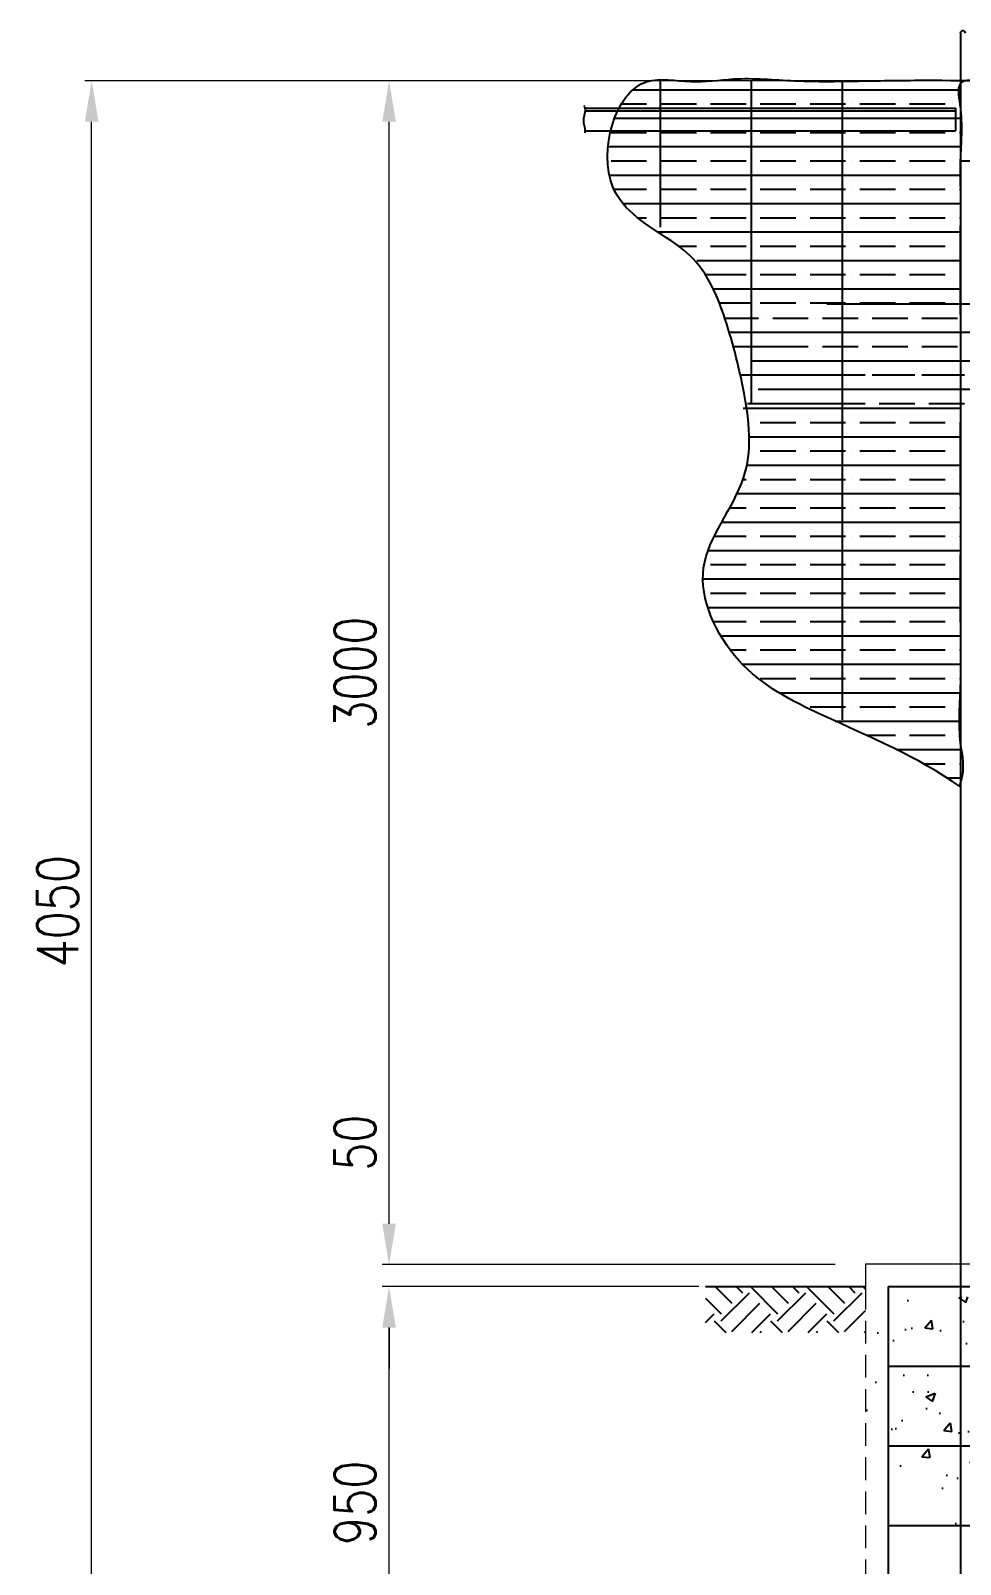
# Model space of a CAD drawing. Header units: inches. Extents: x 181346 to 1685482, y -440516 to 1273429.
# Drawn here: x 1677967 to 1680010, y 859891 to 863261 of the extents above; entities that cross this region are included whole.
import ezdxf

# ---------------------------------------------------------------- set-up
doc = ezdxf.new("R2010")
doc.units = ezdxf.units.IN
doc.header["$LTSCALE"] = 10
doc.header["$MEASUREMENT"] = 0
for name, pattern in [('CONTINOUS', [0]), ('HIDDEN', [0.375, 0.25, -0.125]), ('HIDDEN2', [0.1875, 0.125, -0.0625])]:
    doc.linetypes.add(name, pattern=pattern)
doc.layers.add('@NEW DIMENSION', color=1, linetype='CONTINOUS', lineweight=5)
doc.layers.add('GROUND BEAMS', color=7, linetype='Continuous', lineweight=9)
for name, color, linetype in [('DIM200', 2, 'Continuous'), ('HATCH', 9, 'Continuous'), ('STRUCT BEAM INT', 5, 'HIDDEN2'), ('STRUCT REINF', 4, 'Continuous')]:
    doc.layers.add(name, color=color, linetype=linetype)
doc.styles.add('ROMANS', font='romans.shx', dxfattribs={"width": 0.8})
doc.dimstyles.new('Scale30', dxfattribs={"dimscale": 30, "dimtxt": 3, "dimasz": 3, "dimexe": 0.5, "dimexo": 0.5, "dimgap": 1, "dimtad": 1, "dimdec": 0, "dimzin": 0, "dimdsep": 46, "dimtxsty": 'ROMANS', "dimcen": 2, "dimclrd": 4, "dimclre": 2, "dimclrt": 1, "dimadec": 0, "dimazin": 0, "dimtfac": 1, "dimtdec": 0, "dimtofl": 0, "dimtmove": 0, "dimatfit": 3, "dimfxl": 1, "dimtolj": 1, "dimtzin": 0, "dimlwd": 5, "dimlwe": 5, "dimarcsym": 0})

# ---------------------------------------------------------------- blocks, each defined once
blk = doc.blocks.new('*D45')
at = {"layer": '@NEW DIMENSION', "color": 2, "lineweight": 5, "transparency": 16777216}
for p, q in [((1679026.3, 860501.1), (1678739.5, 860501.1)), ((1679633.3, 859551.1), (1678739.5, 859551.1))]:
    blk.add_line(p, q, dxfattribs=at)
at = {"layer": '@NEW DIMENSION', "color": 4, "lineweight": 5, "transparency": 16777216}
blk.add_line((1678754.5, 859641.1), (1678754.5, 860411.1), dxfattribs=at)
at = {"layer": '@NEW DIMENSION', "color": 4, "transparency": 16777216}
for points in [[(1678739.5, 860411.1), (1678769.5, 860411.1), (1678754.5, 860501.1)], [(1678739.5, 859641.1), (1678769.5, 859641.1), (1678754.5, 859551.1)]]:
    blk.add_solid(points, dxfattribs=at)
at = {"layer": 'Defpoints', "color": 0, "transparency": 16777216}
for p in [(1678754.5, 860501.1), (1679041.3, 860501.1), (1679648.3, 859551.1)]:
    blk.add_point(p, dxfattribs=at)
at = {"layer": '@NEW DIMENSION', "color": 1, "transparency": 16777216, "insert": (1678679.5, 860026.1), "char_height": 90, "attachment_point": 5, "rotation": 90, "style": 'ROMANS'}
blk.add_mtext('\\A1;950', dxfattribs=at)
blk = doc.blocks.new('*D46')
at = {"layer": '@NEW DIMENSION', "color": 4, "lineweight": 5, "transparency": 16777216}
for p, q in [((1678754.5, 860639.4), (1678754.5, 860906)), ((1678754.5, 860411.1), (1678754.5, 860321.1))]:
    blk.add_line(p, q, dxfattribs=at)
at = {"layer": '@NEW DIMENSION', "color": 2, "lineweight": 5, "transparency": 16777216}
for p, q in [((1679026.3, 860549.4), (1678739.5, 860549.4)), ((1679435.3, 860501.1), (1678739.5, 860501.1))]:
    blk.add_line(p, q, dxfattribs=at)
at = {"layer": '@NEW DIMENSION', "color": 4, "transparency": 16777216}
for points in [[(1678739.5, 860639.4), (1678769.5, 860639.4), (1678754.5, 860549.4)], [(1678739.5, 860411.1), (1678769.5, 860411.1), (1678754.5, 860501.1)]]:
    blk.add_solid(points, dxfattribs=at)
at = {"layer": 'Defpoints', "color": 0, "transparency": 16777216}
for p in [(1678754.5, 860549.4), (1679041.3, 860549.4), (1679450.3, 860501.1)]:
    blk.add_point(p, dxfattribs=at)
at = {"layer": '@NEW DIMENSION', "color": 1, "transparency": 16777216, "insert": (1678679.5, 860817.7), "char_height": 90, "attachment_point": 5, "rotation": 90, "style": 'ROMANS'}
blk.add_mtext('\\A1;50', dxfattribs=at)
blk = doc.blocks.new('*D47')
at = {"layer": '@NEW DIMENSION', "color": 2, "lineweight": 5, "transparency": 16777216}
for p, q in [((1679076.6, 863151), (1678739.5, 863151)), ((1679735.1, 860549.4), (1678739.5, 860549.4))]:
    blk.add_line(p, q, dxfattribs=at)
at = {"layer": '@NEW DIMENSION', "color": 4, "lineweight": 5, "transparency": 16777216}
blk.add_line((1678754.5, 860639.4), (1678754.5, 863061), dxfattribs=at)
at = {"layer": '@NEW DIMENSION', "color": 4, "transparency": 16777216}
for points in [[(1678739.5, 863061), (1678769.5, 863061), (1678754.5, 863151)], [(1678739.5, 860639.4), (1678769.5, 860639.4), (1678754.5, 860549.4)]]:
    blk.add_solid(points, dxfattribs=at)
at = {"layer": 'Defpoints', "color": 0, "transparency": 16777216}
for p in [(1678754.5, 863151), (1679091.6, 863151), (1679750.1, 860549.4)]:
    blk.add_point(p, dxfattribs=at)
at = {"layer": '@NEW DIMENSION', "color": 1, "transparency": 16777216, "insert": (1678679.5, 861850.2), "char_height": 90, "attachment_point": 5, "rotation": 90, "style": 'ROMANS'}
blk.add_mtext('\\A1;3000', dxfattribs=at)
blk = doc.blocks.new('*D48')
at = {"layer": '@NEW DIMENSION', "color": 2, "lineweight": 5, "transparency": 16777216}
for p, q in [((1679871.3, 863151), (1678085.7, 863151)), ((1679686.8, 859501.1), (1678085.7, 859501.1))]:
    blk.add_line(p, q, dxfattribs=at)
at = {"layer": '@NEW DIMENSION', "color": 4, "lineweight": 5, "transparency": 16777216}
blk.add_line((1678100.7, 859591.1), (1678100.7, 863061), dxfattribs=at)
at = {"layer": '@NEW DIMENSION', "color": 4, "transparency": 16777216}
for points in [[(1678085.7, 863061), (1678115.7, 863061), (1678100.7, 863151)], [(1678085.7, 859591.1), (1678115.7, 859591.1), (1678100.7, 859501.1)]]:
    blk.add_solid(points, dxfattribs=at)
at = {"layer": 'Defpoints', "color": 0, "transparency": 16777216}
for p in [(1678100.7, 863151), (1679886.3, 863151), (1679701.8, 859501.1)]:
    blk.add_point(p, dxfattribs=at)
at = {"layer": '@NEW DIMENSION', "color": 1, "transparency": 16777216, "insert": (1678025.7, 861326), "char_height": 90, "attachment_point": 5, "rotation": 90, "style": 'ROMANS'}
blk.add_mtext('\\A1;4050', dxfattribs=at)

msp = doc.modelspace()

# ---------------------------------------------------------------- hatches: boundary and pattern name
at = {"layer": 'HATCH', "true_color": 0x878787}
h = msp.add_hatch(dxfattribs=at)
h.set_pattern_fill('EARTH', color=252, scale=350, angle=315, style=0)
h.set_pattern_definition([(315, (1608641.46, 801477.3), (123.74369, -3e-14), [87.5, -87.5]), (315, (1608664.66, 801500.5), (123.74369, -3e-14), [87.5, -87.5]), (315, (1608687.86, 801523.706), (123.74369, -3e-14), [87.5, -87.5]), (45, (1608703.33, 801523.706), (4e-14, 123.74369), [87.5, -87.5]), (45, (1608726.53, 801500.5), (4e-14, 123.74369), [87.5, -87.5]), (45, (1608749.73, 801477.3), (4e-14, 123.74369), [87.5, -87.5])])
h.paths.add_polyline_path([(1679801.8, 860501.1), (1679601.8, 860501.1), (1679601.8, 860400), (1679801.8, 860400)])
h.paths.add_polyline_path([(1679601.8, 860501.1), (1679450.3, 860501.1), (1679450.3, 860400), (1679601.8, 860400)])
h = msp.add_hatch(dxfattribs=at)
h.set_pattern_fill('AR-CONC', color=252, scale=30, style=0)
h.set_pattern_definition([(50, (1609201.46, 801991.6), (215.17805, -18.82564), [22.5, -247.5]), (355, (1609201.46, 801991.6), (-41.6254, 225.65764), [18, -198]), (100.4514, (1609219.39, 801990.02), (173.5528, 206.83186), [19.12206, -210.34263]), (46.1842, (1609201.46, 802051.6), (320.1723, -49.6557), [33.75, -371.25]), (96.6356, (1609228.14, 802047.46), (280.3988, 292.2354), [28.6831, -315.5139]), (351.1842, (1609201.46, 802051.6), (280.3986, 292.2356), [27, -297]), (21, (1609231.46, 802036.6), (179.0721, -120.78567), [22.5, -247.5]), (326, (1609231.46, 802036.6), (72.9946, 217.545), [18, -198]), (71.4514, (1609246.38, 802026.53), (252.0668, 96.75915), [19.12206, -210.34263]), (37.5, (1609201.46, 801991.59), (3.647957, 99.868156), [0, -195.6, 0, -201, 0, -198.75]), (7.5, (1609201.46, 801991.59), (78.92086, 118.32351), [0, -114.6, 0, -191.1, 0, -75.75]), (327.5, (1609134.56, 801991.59), (160.14673, -6.76646), [0, -75, 0, -234, 0, -310.5]), (317.5, (1609104.56, 801991.6), (174.95585, 30.0315), [0, -97.5, 0, -155.4, 0, -220.5])])
edge = h.paths.add_edge_path()
edge.add_line((1680361.8, 860479), (1680861.8, 860479))
edge.add_line((1680861.8, 860479), (1680859.8, 860101.1))
edge.add_line((1680861.8, 860101.1), (1679801.8, 860101.1))
edge.add_line((1679801.8, 860101.1), (1679801.8, 860479))
h.paths.add_polyline_path([(1682801.8, 860479), (1683301.8, 860479), (1683301.8, 860065.3), (1682801.8, 860065.3)])
h = msp.add_hatch(dxfattribs=at)
h.set_pattern_fill('AR-CONC', color=252, scale=30, style=0)
h.set_pattern_definition([(50, (1632420.27, 797456.36), (215.17805, -18.82564), [22.5, -247.5]), (355, (1632420.27, 797456.36), (-41.6254, 225.65764), [18, -198]), (100.4514, (1632438.2, 797454.8), (173.5528, 206.83186), [19.12206, -210.34263]), (46.1842, (1632420.27, 797516.36), (320.1723, -49.6557), [33.75, -371.25]), (96.6356, (1632446.95, 797512.22), (280.3988, 292.2354), [28.6831, -315.5139]), (351.1842, (1632420.27, 797516.36), (280.3986, 292.2356), [27, -297]), (21, (1632450.27, 797501.36), (179.0721, -120.78567), [22.5, -247.5]), (326, (1632450.27, 797501.36), (72.9946, 217.545), [18, -198]), (71.4514, (1632465.19, 797491.3), (252.0668, 96.75915), [19.12206, -210.34263]), (37.5, (1632420.266, 797456.36), (3.64796, 99.868156), [0, -195.6, 0, -201, 0, -198.75]), (7.5, (1632420.27, 797456.36), (78.92086, 118.32351), [0, -114.6, 0, -191.1, 0, -75.75]), (327.5, (1632353.366, 797456.36), (160.14673, -6.76646), [0, -75, 0, -234, 0, -310.5]), (317.5, (1632323.37, 797456.36), (174.95585, 30.0315), [0, -97.5, 0, -155.4, 0, -220.5])])
h.paths.add_polyline_path([(1679901.8, 860284.1), (1680031.8, 860284.1), (1680031.8, 860117.1), (1679901.8, 860117.1)])
h.paths.add_polyline_path([(1680071.8, 860284.1), (1680201.8, 860284.1), (1680201.8, 860117.1), (1680071.8, 860117.1)])
h.paths.add_polyline_path([(1680071.8, 860117.1), (1680201.8, 860117.1), (1680201.8, 859950.1), (1680071.8, 859950.1)])
h.paths.add_polyline_path([(1679901.8, 860117.1), (1680031.8, 860117.1), (1680031.8, 859950.1), (1679901.8, 859950.1)])

# ---------------------------------------------------------------- linework, layer by layer
at = {"layer": 'DIM200', "color": 4}
for p, q in [((1680010.3, 863255.7), (1680010.3, 860841.1)), ((1680010.3, 860841.1), (1680010.3, 859639))]:
    msp.add_line(p, q, dxfattribs=at)
at = {"layer": 'DIM200', "lineweight": 0}
for p, q in [((1679555, 863100.1), (1679555, 863100.1)), ((1679664.4, 863100.1), (1679664.4, 863100.1)), ((1680008.1, 863100.1), (1680009, 863100.1)), ((1679555, 863037.6), (1679555, 863037.6)), ((1679992.5, 863037.6), (1679992.5, 863037.6)), ((1679773.8, 862975.1), (1679773.8, 862975.1)), ((1679773.8, 862912.6), (1679773.8, 862912.6)), ((1679992.5, 862850.1), (1679992.5, 862850.1)), ((1680008.1, 862850.1), (1680010.3, 862850.1)), ((1679992.5, 862787.6), (1679992.5, 862787.6)), ((1680008.1, 862787.6), (1680010.3, 862787.6)), ((1679992.5, 862725.1), (1679992.5, 862725.1)), ((1680008.1, 862725.1), (1680010.3, 862725.1)), ((1679992.5, 862662.6), (1679992.5, 862662.6)), ((1680008.1, 862662.6), (1680010.3, 862662.6)), ((1679992.5, 862400.1), (1679992.5, 862400.1)), ((1680008.1, 862400.1), (1680010.3, 862400.1)), ((1679992.5, 862337.6), (1679992.5, 862337.6)), ((1680008.1, 862337.6), (1680010.3, 862337.6)), ((1679992.5, 862275.1), (1679992.5, 862275.1)), ((1680008.1, 862275.1), (1680010.3, 862275.1)), ((1679992.5, 862212.6), (1679992.5, 862212.6)), ((1680008.1, 862212.6), (1680010.3, 862212.6)), ((1679992.5, 862150.1), (1679992.5, 862150.1)), ((1680008.1, 862150.1), (1680010.3, 862150.1)), ((1679992.5, 862087.6), (1679992.5, 862087.6)), ((1680008.1, 862087.6), (1680010.2, 862087.6)), ((1679992.5, 862025.1), (1679992.5, 862025.1)), ((1680008.1, 862025.1), (1680010, 862025.1)), ((1679992.5, 861962.6), (1679992.5, 861962.6)), ((1680008.1, 861962.6), (1680010.2, 861962.6)), ((1679992.5, 861900.1), (1679992.5, 861900.1)), ((1680008.1, 861900.1), (1680010.3, 861900.1)), ((1679992.5, 861837.6), (1679992.5, 861837.6)), ((1680008.1, 861837.6), (1680010.3, 861837.6)), ((1679992.5, 861775.1), (1679992.5, 861775.1)), ((1680008.1, 861775.1), (1680008.2, 861775.1)), ((1679992.5, 861712.6), (1679992.5, 861712.6)), ((1680008.1, 861712.6), (1680008.6, 861712.6)), ((1679992.5, 861650.1), (1679992.5, 861650.1)), ((1680008.1, 861650.1), (1680010.3, 861650.1))]:
    msp.add_line(p, q, dxfattribs=at)
at = {"layer": 'DIM200', "color": 4}
msp.add_arc((1680015.9, 863255.4), 5.65, 358.7406, 177.1548, dxfattribs=at)
at = {"layer": 'GROUND BEAMS'}
for q in [(1680301.8, 860551.1), (1679801.8, 860501.1)]:
    msp.add_line((1679801.8, 860551.1), q, dxfattribs=at)
at = {"layer": 'GROUND BEAMS', "color": 8, "linetype": 'HIDDEN', "ltscale": 20}
msp.add_line((1679801.8, 860501.1), (1679801.8, 859551.1), dxfattribs=at)
at = {"layer": 'HATCH', "color": 252, "true_color": 0x878787}
for p, q in [((1679350.3, 863151), (1679350.3, 862829.4)), ((1679550.3, 863151), (1679550.3, 862441.2)), ((1679750.3, 863151), (1679750.3, 861746.8)), ((1679290.9, 863131.3), (1679580.3, 863131.3)), ((1679580.3, 863131.3), (1680006.2, 863131.3)), ((1679250.2, 863068.8), (1679580.3, 863068.8)), ((1679265.3, 863100.1), (1679320.6, 863100.1)), ((1679336.3, 863100.1), (1679336.3, 863100.1)), ((1679351.9, 863100.1), (1679430, 863100.1)), ((1679445.6, 863100.1), (1679445.6, 863100.1)), ((1679461.3, 863100.1), (1679539.4, 863100.1)), ((1679570.6, 863100.1), (1679580.3, 863100.1)), ((1679580.3, 863100.1), (1679648.8, 863100.1)), ((1679580.3, 863068.8), (1680010.3, 863068.8)), ((1679680, 863100.1), (1679758.1, 863100.1)), ((1679773.8, 863100.1), (1679773.8, 863100.1)), ((1679789.4, 863100.1), (1679867.5, 863100.1)), ((1679883.1, 863100.1), (1679883.1, 863100.1)), ((1679898.8, 863100.1), (1679976.9, 863100.1)), ((1679992.5, 863100.1), (1679992.5, 863100.1)), ((1679242.5, 863037.6), (1679320.6, 863037.6)), ((1679336.3, 863037.6), (1679336.3, 863037.6)), ((1679351.9, 863037.6), (1679430, 863037.6)), ((1679445.6, 863037.6), (1679445.6, 863037.6)), ((1679461.3, 863037.6), (1679539.4, 863037.6)), ((1679570.6, 863037.6), (1679580.3, 863037.6)), ((1679580.3, 863037.6), (1679648.8, 863037.6)), ((1679664.4, 863037.6), (1679664.4, 863037.6)), ((1679680, 863037.6), (1679758.1, 863037.6)), ((1679773.8, 863037.6), (1679773.8, 863037.6)), ((1679789.4, 863037.6), (1679867.5, 863037.6)), ((1679883.1, 863037.6), (1679883.1, 863037.6)), ((1679898.8, 863037.6), (1679976.9, 863037.6)), ((1680008.1, 863037.6), (1680010.3, 863037.6)), ((1679235.9, 863006.3), (1679580.3, 863006.3)), ((1679580.3, 863006.3), (1680010.3, 863006.3)), ((1679242.5, 862975.1), (1679320.6, 862975.1)), ((1679336.3, 862975.1), (1679336.3, 862975.1)), ((1679351.9, 862975.1), (1679430, 862975.1)), ((1679445.6, 862975.1), (1679445.6, 862975.1)), ((1679461.3, 862975.1), (1679539.4, 862975.1)), ((1679555, 862975.1), (1679555, 862975.1)), ((1679570.6, 862975.1), (1679580.3, 862975.1)), ((1679580.3, 862975.1), (1679648.8, 862975.1)), ((1679664.4, 862975.1), (1679664.4, 862975.1)), ((1679680, 862975.1), (1679758.1, 862975.1)), ((1679789.4, 862975.1), (1679867.5, 862975.1)), ((1679883.1, 862975.1), (1679883.1, 862975.1)), ((1679898.8, 862975.1), (1679976.9, 862975.1)), ((1679992.5, 862975.1), (1679992.5, 862975.1)), ((1680008.1, 862975.1), (1680010.2, 862975.1)), ((1680010.3, 862975.1), (1680048.8, 862975.1)), ((1679238.9, 862943.8), (1679580.3, 862943.8)), ((1679580.3, 862943.8), (1680010.1, 862943.8)), ((1679248.8, 862912.6), (1679320.6, 862912.6)), ((1679336.3, 862912.6), (1679336.3, 862912.6)), ((1679351.9, 862912.6), (1679430, 862912.6)), ((1679445.6, 862912.6), (1679445.6, 862912.6)), ((1679461.3, 862912.6), (1679539.4, 862912.6)), ((1679555, 862912.6), (1679555, 862912.6)), ((1679570.6, 862912.6), (1679580.3, 862912.6)), ((1679580.3, 862912.6), (1679648.8, 862912.6)), ((1679664.4, 862912.6), (1679664.4, 862912.6)), ((1679680, 862912.6), (1679758.1, 862912.6)), ((1679789.4, 862912.6), (1679867.5, 862912.6)), ((1679883.1, 862912.6), (1679883.1, 862912.6)), ((1679898.8, 862912.6), (1679976.9, 862912.6)), ((1679992.5, 862912.6), (1679992.5, 862912.6)), ((1680008.1, 862912.6), (1680010.3, 862912.6)), ((1679268.3, 862881.3), (1679580.3, 862881.3)), ((1679580.3, 862881.3), (1680010.3, 862881.3)), ((1679300.5, 862850.1), (1679320.6, 862850.1)), ((1679336.3, 862850.1), (1679336.3, 862850.1)), ((1679351.9, 862850.1), (1679430, 862850.1)), ((1679445.6, 862850.1), (1679445.6, 862850.1)), ((1679461.3, 862850.1), (1679539.4, 862850.1)), ((1679570.6, 862850.1), (1679580.3, 862850.1)), ((1679580.3, 862850.1), (1679648.8, 862850.1)), ((1679664.4, 862850.1), (1679664.4, 862850.1)), ((1679680, 862850.1), (1679758.1, 862850.1)), ((1679773.8, 862850.1), (1679773.8, 862850.1)), ((1679789.4, 862850.1), (1679867.5, 862850.1)), ((1679883.1, 862850.1), (1679883.1, 862850.1)), ((1679898.8, 862850.1), (1679976.9, 862850.1)), ((1679344.8, 862818.8), (1679580.3, 862818.8)), ((1679580.3, 862818.8), (1680010.3, 862818.8)), ((1679391.3, 862787.6), (1679430, 862787.6)), ((1679445.6, 862787.6), (1679445.6, 862787.6)), ((1679461.3, 862787.6), (1679539.4, 862787.6)), ((1679570.6, 862787.6), (1679580.3, 862787.6)), ((1679580.3, 862787.6), (1679648.8, 862787.6)), ((1679664.4, 862787.6), (1679664.4, 862787.6)), ((1679680, 862787.6), (1679758.1, 862787.6)), ((1679773.8, 862787.6), (1679773.8, 862787.6)), ((1679789.4, 862787.6), (1679867.5, 862787.6)), ((1679883.1, 862787.6), (1679883.1, 862787.6)), ((1679898.8, 862787.6), (1679976.9, 862787.6)), ((1679431.4, 862756.3), (1679580.3, 862756.3)), ((1679580.3, 862756.3), (1680010.3, 862756.3)), ((1679449.6, 862725.1), (1679539.4, 862725.1)), ((1679555, 862725.1), (1679555, 862725.1)), ((1679570.6, 862725.1), (1679580.3, 862725.1)), ((1679580.3, 862725.1), (1679648.8, 862725.1)), ((1679664.4, 862725.1), (1679664.4, 862725.1)), ((1679680, 862725.1), (1679758.1, 862725.1)), ((1679773.8, 862725.1), (1679773.8, 862725.1)), ((1679789.4, 862725.1), (1679867.5, 862725.1)), ((1679883.1, 862725.1), (1679883.1, 862725.1)), ((1679898.8, 862725.1), (1679976.9, 862725.1)), ((1679467, 862693.8), (1679580.3, 862693.8)), ((1679580.3, 862693.8), (1680010.3, 862693.8)), ((1679480.6, 862662.6), (1679550.3, 862662.6)), ((1679555, 862662.6), (1679555, 862662.6)), ((1679570.6, 862662.6), (1679580.3, 862662.6)), ((1679580.3, 862662.6), (1679648.8, 862662.6)), ((1679664.4, 862662.6), (1679664.4, 862662.6)), ((1679680, 862662.6), (1679758.1, 862662.6)), ((1679716.8, 862660.8), (1680146.8, 862660.8)), ((1679773.8, 862662.6), (1679773.8, 862662.6)), ((1679789.4, 862662.6), (1679867.5, 862662.6)), ((1679883.1, 862662.6), (1679883.1, 862662.6)), ((1679898.8, 862662.6), (1679976.9, 862662.6)), ((1679492.6, 862629.5), (1679566.6, 862629.5)), ((1679502.4, 862598.3), (1679716.8, 862598.3)), ((1679582.2, 862629.5), (1679582.2, 862629.5)), ((1679597.9, 862629.5), (1679676, 862629.5)), ((1679691.6, 862629.5), (1679691.6, 862629.5)), ((1679707.2, 862629.5), (1679716.8, 862629.5)), ((1679716.8, 862629.5), (1679785.4, 862629.5)), ((1679716.8, 862598.3), (1680146.8, 862598.3)), ((1679801, 862629.5), (1679801, 862629.5)), ((1679816.6, 862629.5), (1679894.7, 862629.5)), ((1679910.4, 862629.5), (1679910.4, 862629.5)), ((1679926, 862629.5), (1680004.1, 862629.5)), ((1679511.3, 862567), (1679676, 862567)), ((1679691.6, 862567), (1679691.6, 862567)), ((1679707.2, 862567), (1679716.8, 862567)), ((1679716.8, 862567), (1679785.4, 862567)), ((1679801, 862567), (1679801, 862567)), ((1679816.6, 862567), (1679894.7, 862567)), ((1679910.4, 862567), (1679910.4, 862567)), ((1679926, 862567), (1680004.1, 862567)), ((1679550.3, 862535.8), (1679750.3, 862535.8)), ((1679716.8, 862535.8), (1680146.8, 862535.8)), ((1679526.7, 862504.5), (1679750.3, 862504.5)), ((1679526.7, 862504.5), (1679691.4, 862504.5)), ((1679691.6, 862504.5), (1679691.6, 862504.5)), ((1679707.1, 862504.5), (1679707.1, 862504.5)), ((1679707.2, 862504.5), (1679716.8, 862504.5)), ((1679716.8, 862504.5), (1679785.4, 862504.5)), ((1679722.7, 862504.5), (1679732.3, 862504.5)), ((1679732.3, 862504.5), (1679800.8, 862504.5)), ((1679801, 862504.5), (1679801, 862504.5)), ((1679816.4, 862504.5), (1679816.4, 862504.5)), ((1679816.6, 862504.5), (1679894.7, 862504.5)), ((1679832.1, 862504.5), (1679910.2, 862504.5)), ((1679910.4, 862504.5), (1679910.4, 862504.5)), ((1679925.8, 862504.5), (1679925.8, 862504.5)), ((1679926, 862504.5), (1680004.1, 862504.5)), ((1679941.4, 862504.5), (1680019.6, 862504.5)), ((1679565.8, 862473.3), (1679765.8, 862473.3)), ((1679732.3, 862473.3), (1680162.3, 862473.3)), ((1679533, 862431.3), (1679580.3, 862431.3)), ((1679542.2, 862442), (1679765.8, 862442)), ((1679580.3, 862431.3), (1680010.3, 862431.3)), ((1679707.1, 862442), (1679707.1, 862442)), ((1679722.7, 862442), (1679732.3, 862442)), ((1679732.3, 862442), (1679800.8, 862442)), ((1679816.4, 862442), (1679816.4, 862442)), ((1679832.1, 862442), (1679910.2, 862442)), ((1679925.8, 862442), (1679925.8, 862442)), ((1679941.4, 862442), (1680019.6, 862442)), ((1679555, 862400.1), (1679555, 862400.1)), ((1679570.6, 862400.1), (1679580.3, 862400.1)), ((1679580.3, 862400.1), (1679648.8, 862400.1)), ((1679664.4, 862400.1), (1679664.4, 862400.1)), ((1679680, 862400.1), (1679758.1, 862400.1)), ((1679773.8, 862400.1), (1679773.8, 862400.1)), ((1679789.4, 862400.1), (1679867.5, 862400.1)), ((1679883.1, 862400.1), (1679883.1, 862400.1)), ((1679898.8, 862400.1), (1679976.9, 862400.1)), ((1679546.1, 862368.8), (1679580.3, 862368.8)), ((1679580.3, 862368.8), (1680010.3, 862368.8)), ((1679555, 862337.6), (1679555, 862337.6)), ((1679570.6, 862337.6), (1679580.3, 862337.6)), ((1679580.3, 862337.6), (1679648.8, 862337.6)), ((1679664.4, 862337.6), (1679664.4, 862337.6)), ((1679680, 862337.6), (1679758.1, 862337.6)), ((1679773.8, 862337.6), (1679773.8, 862337.6)), ((1679789.4, 862337.6), (1679867.5, 862337.6)), ((1679883.1, 862337.6), (1679883.1, 862337.6)), ((1679898.8, 862337.6), (1679976.9, 862337.6)), ((1679541.3, 862306.3), (1679580.3, 862306.3)), ((1679580.3, 862306.3), (1680010.3, 862306.3)), ((1679532.6, 862275.1), (1679539.4, 862275.1)), ((1679555, 862275.1), (1679555, 862275.1)), ((1679570.6, 862275.1), (1679580.3, 862275.1)), ((1679580.3, 862275.1), (1679648.8, 862275.1)), ((1679664.4, 862275.1), (1679664.4, 862275.1)), ((1679680, 862275.1), (1679758.1, 862275.1)), ((1679773.8, 862275.1), (1679773.8, 862275.1)), ((1679789.4, 862275.1), (1679867.5, 862275.1)), ((1679883.1, 862275.1), (1679883.1, 862275.1)), ((1679898.8, 862275.1), (1679976.9, 862275.1)), ((1679519.6, 862243.8), (1679580.3, 862243.8)), ((1679580.3, 862243.8), (1680010.3, 862243.8)), ((1679503.4, 862212.6), (1679539.4, 862212.6)), ((1679555, 862212.6), (1679555, 862212.6)), ((1679570.6, 862212.6), (1679580.3, 862212.6)), ((1679580.3, 862212.6), (1679648.8, 862212.6)), ((1679664.4, 862212.6), (1679664.4, 862212.6)), ((1679680, 862212.6), (1679758.1, 862212.6)), ((1679773.8, 862212.6), (1679773.8, 862212.6)), ((1679789.4, 862212.6), (1679867.5, 862212.6)), ((1679883.1, 862212.6), (1679883.1, 862212.6)), ((1679898.8, 862212.6), (1679976.9, 862212.6)), ((1679485.9, 862181.3), (1679580.3, 862181.3)), ((1679580.3, 862181.3), (1680010.3, 862181.3)), ((1679469.3, 862150.1), (1679539.4, 862150.1)), ((1679555, 862150.1), (1679555, 862150.1)), ((1679570.6, 862150.1), (1679580.3, 862150.1)), ((1679580.3, 862150.1), (1679648.8, 862150.1)), ((1679664.4, 862150.1), (1679664.4, 862150.1)), ((1679680, 862150.1), (1679758.1, 862150.1)), ((1679773.8, 862150.1), (1679773.8, 862150.1)), ((1679789.4, 862150.1), (1679867.5, 862150.1)), ((1679883.1, 862150.1), (1679883.1, 862150.1)), ((1679898.8, 862150.1), (1679976.9, 862150.1)), ((1679455.7, 862118.8), (1679580.3, 862118.8)), ((1679580.3, 862118.8), (1680010.3, 862118.8)), ((1679461.3, 862087.6), (1679539.4, 862087.6)), ((1679555, 862087.6), (1679555, 862087.6)), ((1679570.6, 862087.6), (1679580.3, 862087.6)), ((1679580.3, 862087.6), (1679648.8, 862087.6)), ((1679664.4, 862087.6), (1679664.4, 862087.6)), ((1679680, 862087.6), (1679758.1, 862087.6)), ((1679773.8, 862087.6), (1679773.8, 862087.6)), ((1679789.4, 862087.6), (1679867.5, 862087.6)), ((1679883.1, 862087.6), (1679883.1, 862087.6)), ((1679898.8, 862087.6), (1679976.9, 862087.6)), ((1679444.5, 862056.3), (1679580.3, 862056.3)), ((1679461.3, 862025.1), (1679539.4, 862025.1)), ((1679555, 862025.1), (1679555, 862025.1)), ((1679570.6, 862025.1), (1679580.3, 862025.1)), ((1679580.3, 862056.3), (1680010.1, 862056.3)), ((1679580.3, 862025.1), (1679648.8, 862025.1)), ((1679664.4, 862025.1), (1679664.4, 862025.1)), ((1679680, 862025.1), (1679758.1, 862025.1)), ((1679773.8, 862025.1), (1679773.8, 862025.1)), ((1679789.4, 862025.1), (1679867.5, 862025.1)), ((1679883.1, 862025.1), (1679883.1, 862025.1)), ((1679898.8, 862025.1), (1679976.9, 862025.1)), ((1679455.1, 861993.8), (1679580.3, 861993.8)), ((1679580.3, 861993.8), (1680010, 861993.8)), ((1679467.1, 861962.6), (1679539.4, 861962.6)), ((1679555, 861962.6), (1679555, 861962.6)), ((1679570.6, 861962.6), (1679580.3, 861962.6)), ((1679580.3, 861962.6), (1679648.8, 861962.6)), ((1679664.4, 861962.6), (1679664.4, 861962.6)), ((1679680, 861962.6), (1679758.1, 861962.6)), ((1679773.8, 861962.6), (1679773.8, 861962.6)), ((1679789.4, 861962.6), (1679867.5, 861962.6)), ((1679883.1, 861962.6), (1679883.1, 861962.6)), ((1679898.8, 861962.6), (1679976.9, 861962.6)), ((1679483.5, 861931.3), (1679580.3, 861931.3)), ((1679580.3, 861931.3), (1680010.3, 861931.3)), ((1679504.6, 861900.1), (1679539.4, 861900.1)), ((1679555, 861900.1), (1679555, 861900.1)), ((1679570.6, 861900.1), (1679580.3, 861900.1)), ((1679580.3, 861900.1), (1679648.8, 861900.1)), ((1679664.4, 861900.1), (1679664.4, 861900.1)), ((1679680, 861900.1), (1679758.1, 861900.1)), ((1679773.8, 861900.1), (1679773.8, 861900.1)), ((1679789.4, 861900.1), (1679867.5, 861900.1)), ((1679883.1, 861900.1), (1679883.1, 861900.1)), ((1679898.8, 861900.1), (1679976.9, 861900.1)), ((1679531.4, 861868.8), (1679580.3, 861868.8)), ((1679580.3, 861868.8), (1680010.3, 861868.8)), ((1679570.6, 861837.6), (1679580.3, 861837.6)), ((1679580.3, 861837.6), (1679648.8, 861837.6)), ((1679664.4, 861837.6), (1679664.4, 861837.6)), ((1679680, 861837.6), (1679758.1, 861837.6)), ((1679773.8, 861837.6), (1679773.8, 861837.6)), ((1679789.4, 861837.6), (1679867.5, 861837.6)), ((1679883.1, 861837.6), (1679883.1, 861837.6)), ((1679898.8, 861837.6), (1679976.9, 861837.6)), ((1679611.3, 861806.3), (1680009.4, 861806.3)), ((1679680, 861775.1), (1679758.1, 861775.1)), ((1679773.8, 861775.1), (1679773.8, 861775.1)), ((1679789.4, 861775.1), (1679867.5, 861775.1)), ((1679883.1, 861775.1), (1679883.1, 861775.1)), ((1679898.8, 861775.1), (1679976.9, 861775.1)), ((1679735.3, 861743.8), (1680007.5, 861743.8)), ((1679804, 861712.6), (1679867.5, 861712.6)), ((1679883.1, 861712.6), (1679883.1, 861712.6)), ((1679898.8, 861712.6), (1679976.9, 861712.6)), ((1679869.9, 861681.3), (1680010.3, 861681.3)), ((1679929.5, 861650.1), (1679976.9, 861650.1)), ((1679981.5, 861618.8), (1680010.3, 861618.8))]:
    msp.add_line(p, q, dxfattribs=at)
for points, knots in [([(1680010.3, 861599.2), (1679917.6, 861665.6), (1679742.4, 861736.2), (1679509.4, 861853.8), (1679400, 862090.9), (1679552.9, 862253.3), (1679550.6, 862425.1), (1679468.8, 862727.2), (1679369.1, 862809.6), (1679190.7, 862903.2), (1679263, 863177.9), (1679418.6, 863142.5), (1679524, 863160.5), (1679658.8, 863147.4), (1679804.8, 863151), (1680007.6, 863153.2), (1680253.1, 863146.3), (1681157.4, 863144.4), (1681466.2, 863161.9), (1681788.3, 863133.3), (1682003.5, 863174.1), (1682159.9, 863083.7), (1682250.9, 862992.9), (1682320.9, 862840.6), (1682256, 862681.4), (1682125.3, 862390.6), (1681972.2, 862305.1), (1681855.6, 862187.9), (1681828.5, 862042.3), (1681885, 861931.2), (1681991.5, 861833), (1682150.8, 861716.7), (1682253.8, 861502.1), (1682288, 861070.4), (1682233.7, 860918), (1682177, 860855.1), (1682162, 860841.1)], [0, 0, 0, 0, 1709.474811, 2806.222546, 3894.953592, 4988.409824, 5806.725652, 6212.848849, 6908.920391, 7776.829274, 8993.075362, 9467.546254, 9941.531967, 10611.135934, 11476.744738, 12135.973067, 13651.864904, 15158.982757, 17305.338695, 18260.125009, 20051.698465, 20310.866087, 20936.486565, 21982.413098, 22563.229528, 23360.962939, 24300.836883, 25233.21598, 25704.460396, 26428.534987, 26973.202064, 27884.668325, 29350.68716, 30389.221689, 31341.940225, 31647.912364, 31647.912364, 31647.912364, 31647.912364]), ([(1680050.4, 860841.1), (1680051, 860965.1), (1680061.7, 861657), (1680044.7, 862207.2), (1680053.1, 862919.5), (1680044.5, 863045.1), (1680058, 863152.5), (1679999.2, 863153), (1680017.9, 863064), (1680009.2, 863001.1), (1680010.6, 862908.9), (1680010.1, 862816.3), (1680010.3, 862706.7), (1680010.3, 862384.4), (1680010.2, 862257.2), (1680010.5, 862111.5), (1680009.5, 861966.9), (1680012.7, 861828.7), (1680002.4, 861706.1), (1680022, 861639.9), (1680008.1, 861600.8), (1680010.3, 861599.3)], [59083.355673, 59083.355673, 59083.355673, 59083.355673, 60942.141995, 66443.072908, 67527.663984, 68359.2093, 68628.106524, 68758.220542, 69012.63191, 69624.280428, 69881.801863, 70366.554379, 71023.849462, 71522.045135, 72202.270417, 72930.401576, 73710.22394, 74363.657908, 75028.56702, 75468.784626, 75508.287257, 75508.287257, 75508.287257, 75508.287257])]:
    msp.add_open_spline(points, degree=3, knots=knots, dxfattribs=at)
at = {"layer": 'STRUCT BEAM INT', "color": 4}
for p, q in [((1679185.6, 863085), (1679999.8, 863085)), ((1679851.8, 860501.1), (1680251.8, 860501.1)), ((1679851.8, 860501.1), (1679851.8, 859601.1)), ((1679851.8, 860326.1), (1680251.8, 860326.1)), ((1679851.8, 860151.1), (1680251.8, 860151.1)), ((1679851.8, 859976.1), (1680251.8, 859976.1))]:
    msp.add_line(p, q, dxfattribs=at)
at = {"layer": 'STRUCT REINF', "color": 4}
for p, q in [((1679185, 863091), (1679999.8, 863091)), ((1679999.8, 863091), (1679999.8, 863041)), ((1679185, 863041), (1679999.8, 863041)), ((1679450.3, 860501.1), (1679801.8, 860501.1))]:
    msp.add_line(p, q, dxfattribs=at)
msp.add_spline([(1679182.5, 863096.6), (1679185, 863091), (1679181.6, 863064.5), (1679185, 863041), (1679184.5, 863036.3)], degree=3, dxfattribs=at)

# ---------------------------------------------------------------- dimensions: what is measured, and where the dimension line sits
at = {"layer": '@NEW DIMENSION'}
for base, p1, p2, text, picture, middle in [((1678100.7, 863151), (1679701.8, 859501.1), (1679886.3, 863151), '4050', '*D48', (1678025.7, 861326)), ((1678754.5, 863151), (1679750.1, 860549.4), (1679091.6, 863151), '3000', '*D47', (1678679.5, 861850.2)), ((1678754.5, 860549.4), (1679450.3, 860501.1), (1679041.3, 860549.4), '50', '*D46', (1678679.5, 860817.7)), ((1678754.5, 860501.1), (1679648.3, 859551.1), (1679041.3, 860501.1), '950', '*D45', (1678679.5, 860026.1))]:
    dim = msp.add_linear_dim(base=base, p1=p1, p2=p2, angle=90, text=text, dimstyle='Scale30', dxfattribs=at)
    dim.commit()
    dim.dimension.update_dxf_attribs({"geometry": picture, "text_midpoint": middle})

doc.saveas('drawing.dxf')
